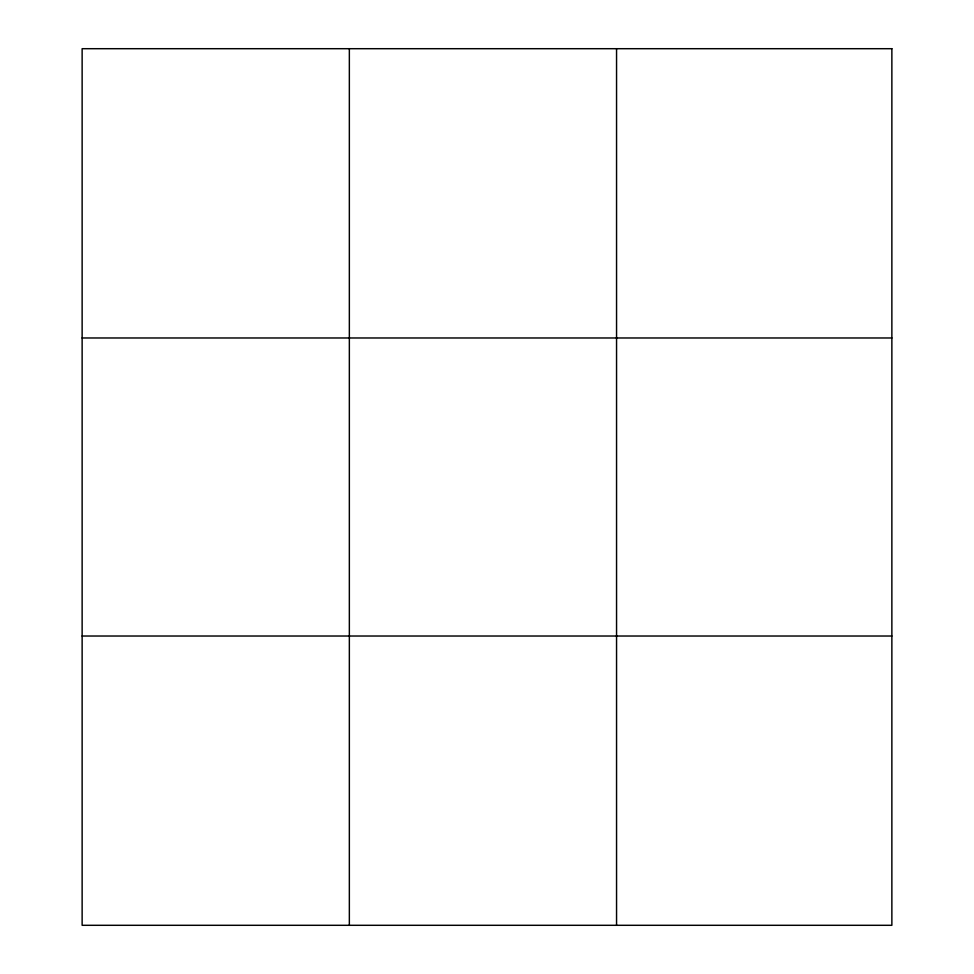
<?xml version="1.0" encoding="UTF-8"?>
<svg xmlns="http://www.w3.org/2000/svg" width="974" height="974" viewBox="0 0 974 974"><rect width="100%" height="100%" fill="white"/><g stroke="black" fill="none" stroke-linecap="round" stroke-linejoin="round"><path stroke-width="1.46" d="M349.349 48.7L349.349 925.3M616.554 48.7L616.554 925.3M82.133 337.978L891.867 337.978M82.133 636.022L891.867 636.022M891.867 48.7L891.867 925.3L82.133 925.3L82.133 48.7L891.867 48.7"/></g></svg>
